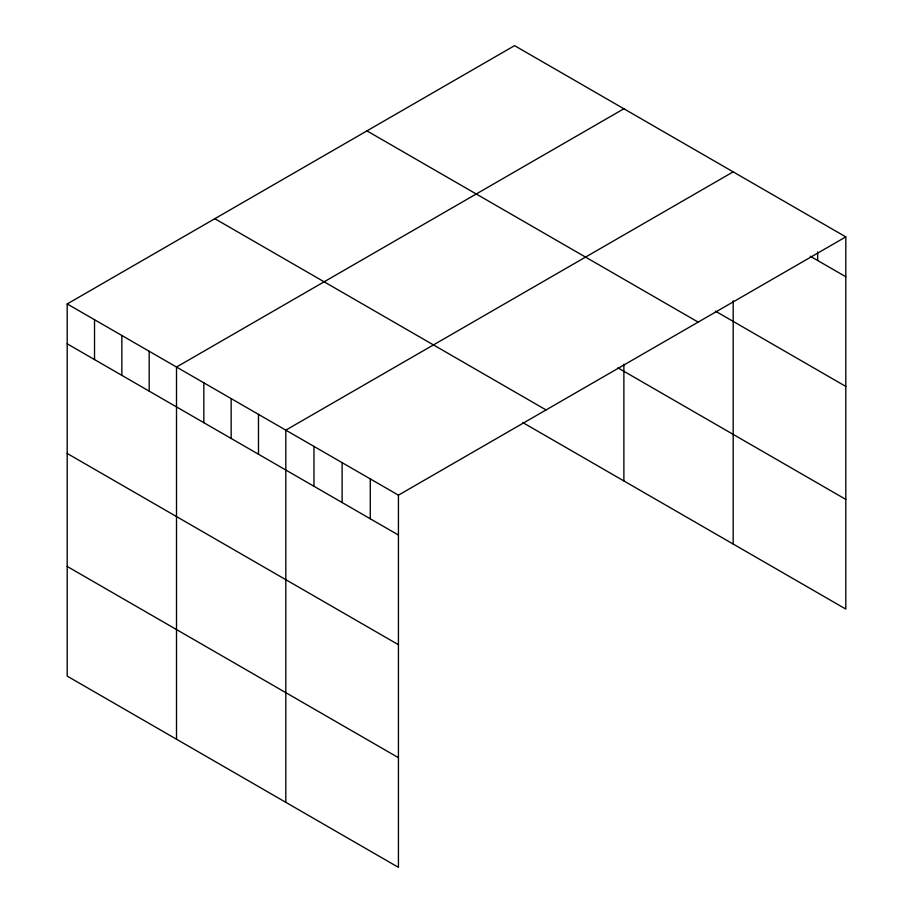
<?xml version="1.0" encoding="UTF-8"?>
<svg xmlns="http://www.w3.org/2000/svg" width="913" height="913" viewBox="0 0 913 913"><rect width="100%" height="100%" fill="white"/><g stroke="black" fill="none" stroke-linecap="round" stroke-linejoin="round"><path stroke-width="1.37" d="M845.803 236.889L398.433 495.166L398.433 867.35L67.197 676.111L67.197 303.938L514.567 45.65L845.803 236.889L845.803 609.062L522.887 422.628M623.876 108.761L176.506 367.037L176.506 739.222M733.185 171.861L285.815 430.149L285.815 802.333M810.299 256.256L845.803 276.753M715.358 311.105L845.803 386.416M366.935 130.879L698.171 322.118M617.93 367.848L845.803 499.4M214.829 218.698L546.065 409.937M67.197 303.938L398.433 495.166M67.197 343.802L398.433 535.041M67.197 453.464L398.433 644.704M67.197 566.448L398.433 757.687M817.649 251.954L817.649 260.49M733.185 300.834L733.185 544.045M623.876 364.207L623.876 480.934M370.279 478.914L370.279 518.778M342.124 462.663L342.124 502.527M313.969 446.4L313.969 486.275M258.482 414.376L258.482 454.24M231.16 398.593L231.16 438.457M203.839 382.821L203.839 422.685M149.184 351.265L149.184 391.129M121.851 335.493L121.851 375.357M94.53 319.71L94.53 359.574"/></g></svg>
